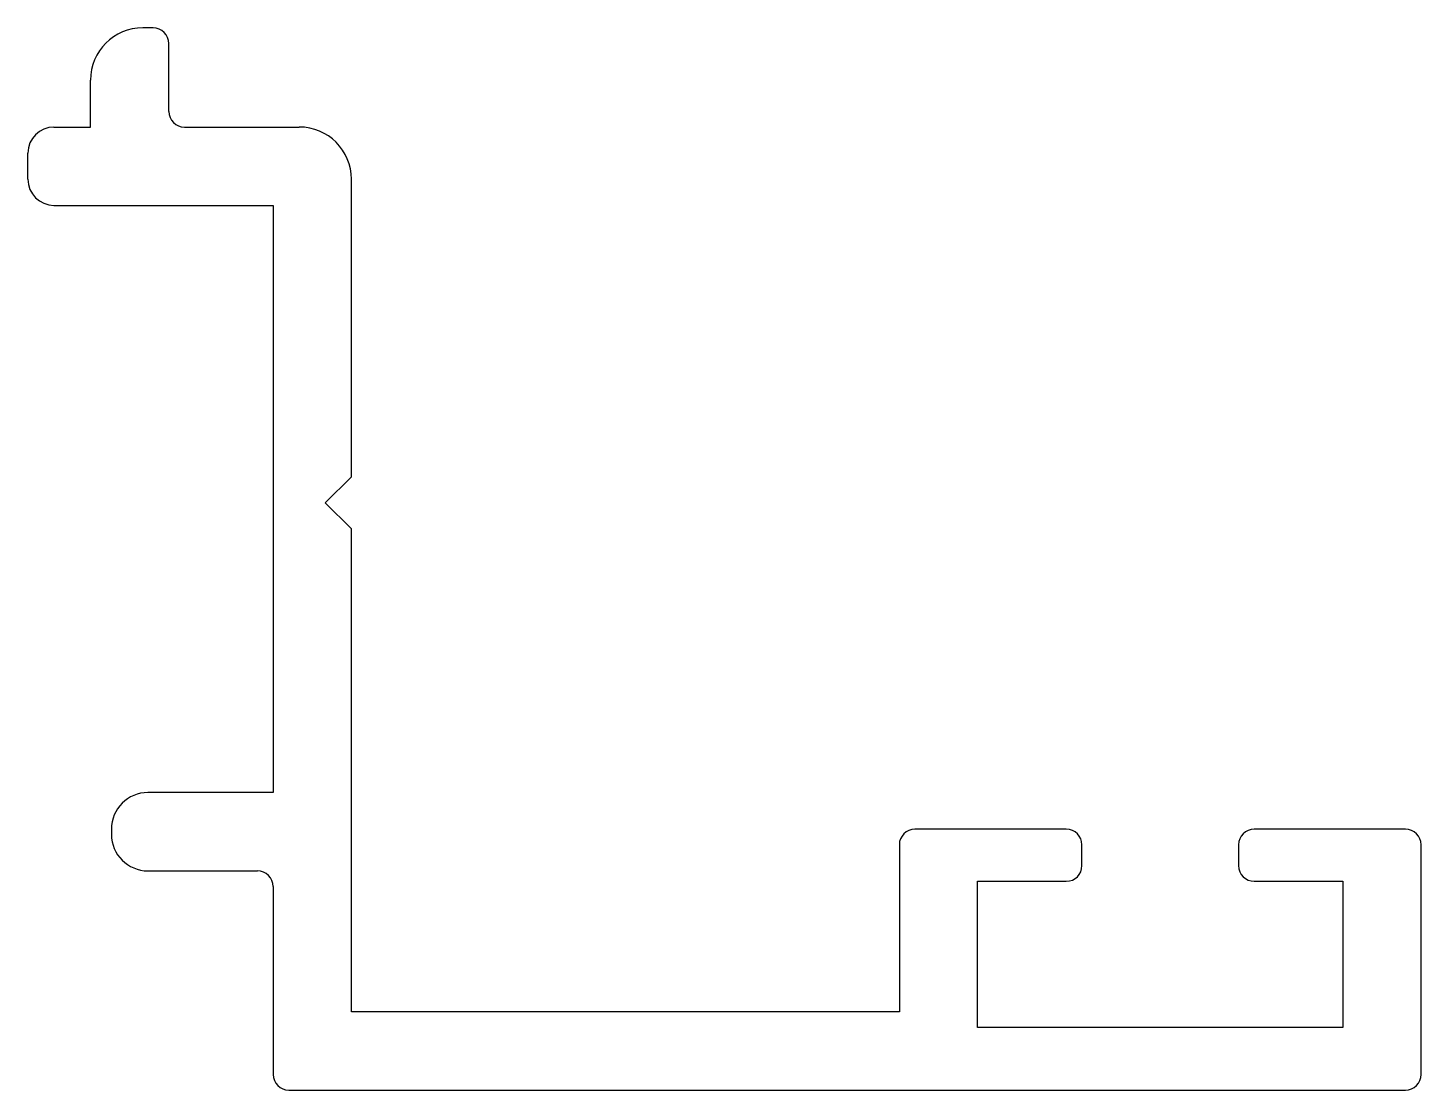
# Model space of a CAD drawing. Extents: x 380.6 to 407.3, y 751.1 to 771.5.
import ezdxf

# ---------------------------------------------------------------- set-up
doc = ezdxf.new("R2010")
doc.units = 0
doc.layers.get('0').update_dxf_attribs({"linetype": 'CONTINUOUS'})

msp = doc.modelspace()

# ---------------------------------------------------------------- linework, layer by layer
at = {"color": 0, "linetype": 'BYBLOCK'}
for p, q in [((383.046, 771.482), (382.846, 771.482)), ((383.346, 769.882), (383.346, 771.182)), ((381.846, 769.582), (381.846, 770.482)), ((381.146, 769.582), (381.846, 769.582)), ((383.646, 769.582), (385.846, 769.582)), ((380.646, 768.582), (380.646, 769.082)), ((386.846, 762.882), (386.846, 768.582)), ((381.146, 768.082), (385.346, 768.082)), ((385.346, 768.082), (385.346, 756.832)), ((386.346, 762.382), (386.846, 762.882)), ((386.846, 761.882), (386.346, 762.382)), ((386.846, 752.632), (386.846, 761.882)), ((385.346, 756.832), (382.946, 756.832)), ((382.246, 756.132), (382.246, 756.032)), ((400.546, 756.132), (397.646, 756.132)), ((407.046, 756.132), (404.146, 756.132)), ((397.346, 755.832), (397.346, 752.632)), ((400.846, 755.432), (400.846, 755.832)), ((403.846, 755.832), (403.846, 755.432)), ((407.346, 751.432), (407.346, 755.832)), ((382.946, 755.332), (385.046, 755.332)), ((398.846, 752.332), (398.846, 755.132)), ((398.846, 755.132), (400.546, 755.132)), ((404.146, 755.132), (405.846, 755.132)), ((405.846, 755.132), (405.846, 752.332)), ((385.346, 755.032), (385.346, 751.432)), ((397.346, 752.632), (386.846, 752.632)), ((405.846, 752.332), (398.846, 752.332)), ((385.646, 751.132), (407.046, 751.132))]:
    msp.add_line(p, q, dxfattribs=at)
for centre, radius, start, end in [((382.846, 770.482), 1, 90, 180), ((383.046, 771.182), 0.3, 0, 90), ((383.646, 769.882), 0.3, 180, 270), ((381.146, 769.082), 0.5, 90, 180), ((385.846, 768.582), 1, 0, 90), ((381.146, 768.582), 0.5, 180, 270), ((382.946, 756.132), 0.7, 90, 180), ((382.946, 756.032), 0.7, 180, 270), ((397.646, 755.832), 0.3, 90, 180), ((400.546, 755.832), 0.3, 0, 90), ((404.146, 755.832), 0.3, 90, 180), ((407.046, 755.832), 0.3, 0, 90), ((400.546, 755.432), 0.3, 270, 0), ((404.146, 755.432), 0.3, 180, 270), ((385.046, 755.032), 0.3, 0, 90), ((385.646, 751.432), 0.3, 180, 270), ((407.046, 751.432), 0.3, 270, 0)]:
    msp.add_arc(centre, radius, start, end, dxfattribs=at)

doc.saveas('drawing.dxf')
